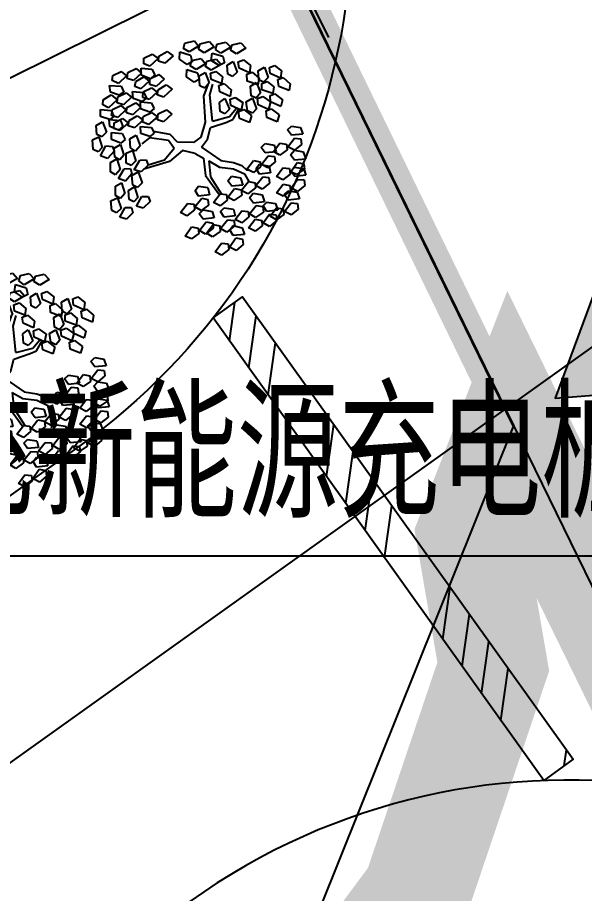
# Model space of a CAD drawing. Extents: x -809667 to 586099, y 3084146 to 3634412.
# Drawn here: x 381341.06 to 381348.89, y 3087201.3 to 3087213.39 of the extents above; entities that cross this region are included whole.
import ezdxf

# ---------------------------------------------------------------- set-up
doc = ezdxf.new("R2010")
doc.units = 0
doc.header["$LTSCALE"] = 0.5
doc.layers.get('0').update_dxf_attribs({"linetype": 'CONTINUOUS'})
for name, color, linetype in [('DIM-动力', 3, 'CONTINUOUS'), ('乔木', 84, 'CONTINUOUS'), ('文字', 7, 'CONTINUOUS')]:
    doc.layers.add(name, color=color, linetype=linetype)
doc.styles.add('_TEL_DIM', font='SIMPLEX', dxfattribs={"width": 0.8, "height": 3.5, "bigfont": 'HZTXT'})
doc.styles.add('DIMST', font='', dxfattribs={"width": 0.8})
doc.styles.get('DIMST').set_extended_font_data('SimSun')

# ---------------------------------------------------------------- blocks, each defined once
blk = doc.blocks.new('A$C09E026DC')
at = {"linetype": 'Continuous'}
blk.add_hatch(color=0, dxfattribs=at).paths.add_polyline_path([(0, 0), (2.2678, 0), (1.1339, 1.7713)])
at = {"color": 0, "linetype": 'Continuous', "flags": 128}
blk.add_lwpolyline([(0, 0), (2.2678, 0), (1.1339, 1.7713), (0, 0)], close=True, dxfattribs=at)
blk = doc.blocks.new('幌伞枫')
at = {"layer": '乔木', "color": 0}
for p, q in [((-530.7, 995.3), (-449.9, 1054)), ((-449.9, 1054), (-383.9, 1024.6)), ((-383.9, 1024.6), (-449.9, 929.2)), ((-9.5, 965.9), (27.2, 1054)), ((27.2, 1054), (100.6, 1061.3)), ((100.6, 1061.3), (85.9, 943.9)), ((122.6, 965.9), (144.7, 1032)), ((144.7, 1032), (203.4, 1024.6)), ((203.4, 1024.6), (247.4, 936.5)), ((247.4, 936.5), (284.1, 1024.6)), ((284.1, 1024.6), (364.9, 1032)), ((364.9, 1032), (350.2, 914.5)), ((-677.5, 936.5), (-604.1, 995.3)), ((-670.1, 877.8), (-677.5, 936.5)), ((-604.1, 995.3), (-530.7, 965.9)), ((-530.7, 965.9), (-604.1, 870.5)), ((-523.3, 936.5), (-530.7, 995.3)), ((-449.9, 929.2), (-523.3, 936.5)), ((-383.9, 870.5), (-303.1, 936.5)), ((-303.1, 936.5), (-237, 899.8)), ((19.9, 914.5), (-9.5, 965.9)), ((85.9, 943.9), (19.9, 914.5)), ((196, 877.8), (122.6, 965.9)), ((247.4, 936.5), (196, 877.8)), ((284.1, 885.2), (247.4, 936.5)), ((379.5, 936.5), (408.9, 1002.6)), ((460.3, 848.5), (379.5, 936.5)), ((408.9, 1002.6), (467.6, 995.3)), ((423.6, 899.8), (460.3, 987.9)), ((460.3, 987.9), (533.7, 995.3)), ((467.6, 995.3), (504.3, 899.8)), ((533.7, 995.3), (519, 877.8)), ((555.7, 899.8), (577.7, 965.9)), ((577.7, 965.9), (636.5, 958.6)), ((636.5, 958.6), (680.5, 870.5)), ((-684.8, 826.4), (-567.4, 841.1)), ((-604.1, 870.5), (-670.1, 877.8)), ((-567.4, 841.1), (-530.7, 782.4)), ((-530.7, 819.1), (-457.3, 877.8)), ((-457.3, 877.8), (-391.2, 848.5)), ((-391.2, 848.5), (-457.3, 745.7)), ((-376.5, 819.1), (-383.9, 870.5)), ((-237, 899.8), (-310.4, 804.4)), ((-237, 797.1), (-156.3, 863.1)), ((-156.3, 863.1), (-90.2, 826.4)), ((137.3, 804.4), (166.7, 870.5)), ((166.7, 870.5), (225.4, 863.1)), ((225.4, 863.1), (262.1, 775.1)), ((350.2, 914.5), (284.1, 885.2)), ((401.6, 775.1), (423.6, 841.1)), ((453, 848.5), (423.6, 899.8)), ((423.6, 841.1), (482.3, 833.8)), ((519, 877.8), (453, 848.5)), ((504.3, 899.8), (460.3, 848.5)), ((629.1, 811.8), (555.7, 899.8)), ((680.5, 870.5), (629.1, 811.8)), ((651.1, 775.1), (687.8, 863.1)), ((687.8, 863.1), (761.3, 870.5)), ((761.3, 870.5), (746.6, 753)), ((783.3, 775.1), (805.3, 841.1)), ((805.3, 841.1), (864, 833.8)), ((-662.8, 753), (-684.8, 826.4)), ((-567.4, 738.4), (-662.8, 753)), ((-662.8, 687), (-582, 745.7)), ((-582, 745.7), (-516, 716.3)), ((-530.7, 782.4), (-567.4, 738.4)), ((-523.3, 760.4), (-530.7, 819.1)), ((-457.3, 745.7), (-523.3, 760.4)), ((-383.9, 738.4), (-310.4, 804.4)), ((-310.4, 804.4), (-376.5, 819.1)), ((-310.4, 804.4), (-237, 767.7)), ((-237, 767.7), (-310.4, 672.3)), ((-229.7, 738.4), (-237, 797.1)), ((-90.2, 826.4), (-156.3, 731)), ((210.7, 716.3), (137.3, 804.4)), ((144.7, 738.4), (218.1, 745.7)), ((218.1, 745.7), (203.4, 628.2)), ((262.1, 775.1), (210.7, 716.3)), ((475, 687), (401.6, 775.1)), ((526.4, 745.7), (475, 687)), ((482.3, 833.8), (526.4, 745.7)), ((570.4, 738.4), (599.8, 804.4)), ((599.8, 804.4), (658.5, 797.1)), ((680.5, 723.7), (651.1, 775.1)), ((658.5, 797.1), (695.2, 709)), ((746.6, 753), (680.5, 723.7)), ((856.7, 687), (783.3, 775.1)), ((908.1, 745.7), (856.7, 687)), ((864, 833.8), (908.1, 745.7)), ((-993.1, 642.9), (-927, 679.6)), ((-927, 679.6), (-890.3, 569.5)), ((-809.6, 628.2), (-736.2, 687)), ((-736.2, 687), (-662.8, 657.6)), ((-662.8, 657.6), (-736.2, 562.2)), ((-655.4, 628.2), (-662.8, 687)), ((-516, 716.3), (-582, 613.6)), ((-545.3, 709), (-427.9, 723.7)), ((-523.3, 635.6), (-545.3, 709)), ((-427.9, 723.7), (-383.9, 665)), ((-383.9, 665), (-420.6, 620.9)), ((-376.5, 679.6), (-383.9, 738.4)), ((-310.4, 672.3), (-376.5, 679.6)), ((-156.3, 731), (-229.7, 738.4)), ((108, 650.3), (144.7, 738.4)), ((240.1, 650.3), (262.1, 716.3)), ((262.1, 716.3), (320.8, 709)), ((320.8, 709), (364.9, 620.9)), ((643.8, 650.3), (570.4, 738.4)), ((695.2, 709), (643.8, 650.3)), ((798, 613.6), (827.3, 679.6)), ((827.3, 679.6), (886, 672.3)), ((886, 672.3), (922.7, 584.2)), ((-993.1, 547.5), (-993.1, 642.9)), ((-890.3, 569.5), (-941.7, 518.1)), ((-802.3, 569.5), (-809.6, 628.2)), ((-736.2, 562.2), (-802.3, 569.5)), ((-582, 613.6), (-655.4, 628.2)), ((-420.6, 620.9), (-523.3, 635.6)), ((-391.2, 628.2), (-273.7, 642.9)), ((-369.2, 554.8), (-391.2, 628.2)), ((-295.8, 510.8), (-215, 576.9)), ((-273.7, 642.9), (-237, 591.5)), ((-237, 591.5), (-273.7, 547.5)), ((-215, 576.9), (-149, 540.2)), ((137.3, 598.9), (108, 650.3)), ((203.4, 628.2), (137.3, 598.9)), ((313.5, 562.2), (240.1, 650.3)), ((306.1, 540.2), (350.2, 635.6)), ((364.9, 620.9), (313.5, 562.2)), ((350.2, 635.6), (423.6, 635.6)), ((423.6, 635.6), (408.9, 518.1)), ((445.6, 547.5), (467.6, 606.2)), ((467.6, 606.2), (526.4, 598.9)), ((526.4, 598.9), (570.4, 510.8)), ((717.2, 525.5), (753.9, 613.6)), ((753.9, 613.6), (827.3, 620.9)), ((871.4, 525.5), (798, 613.6)), ((827.3, 620.9), (812.6, 503.5)), ((849.3, 525.5), (871.4, 591.5)), ((871.4, 591.5), (930.1, 584.2)), ((922.7, 584.2), (871.4, 525.5)), ((930.1, 584.2), (974.1, 496.1)), ((-1037.1, 488.8), (-971.1, 525.5)), ((-1037.1, 393.4), (-1037.1, 488.8)), ((-941.7, 518.1), (-993.1, 547.5)), ((-971.1, 525.5), (-934.4, 408)), ((-816.9, 518.1), (-699.5, 532.8)), ((-794.9, 444.7), (-816.9, 518.1)), ((-699.5, 532.8), (-662.8, 474.1)), ((-662.8, 474.1), (-699.5, 430.1)), ((-442.6, 452.1), (-369.2, 518.1)), ((-273.7, 547.5), (-369.2, 554.8)), ((-369.2, 518.1), (-295.8, 481.4)), ((-295.8, 481.4), (-369.2, 386)), ((-288.4, 452.1), (-295.8, 510.8)), ((-149, 540.2), (-215, 444.7)), ((254.8, 488.8), (284.1, 554.8)), ((328.2, 400.7), (254.8, 488.8)), ((284.1, 554.8), (335.5, 547.5)), ((342.8, 496.1), (306.1, 540.2)), ((335.5, 547.5), (379.5, 459.4)), ((408.9, 518.1), (342.8, 496.1)), ((519, 452.1), (445.6, 547.5)), ((570.4, 510.8), (519, 452.1)), ((592.4, 408), (629.1, 496.1)), ((629.1, 496.1), (709.9, 503.5)), ((709.9, 503.5), (695.2, 386)), ((746.6, 481.4), (717.2, 525.5)), ((724.5, 408), (753.9, 474.1)), ((812.6, 503.5), (746.6, 481.4)), ((753.9, 474.1), (812.6, 466.8)), ((812.6, 466.8), (849.3, 371.3)), ((922.7, 437.4), (849.3, 525.5)), ((974.1, 496.1), (922.7, 437.4)), ((-985.8, 364), (-1037.1, 393.4)), ((-934.4, 408), (-985.8, 364)), ((-956.4, 320), (-897.7, 422.7)), ((-897.7, 422.7), (-824.3, 422.7)), ((-883, 349.3), (-816.9, 386)), ((-824.3, 422.7), (-809.6, 364)), ((-816.9, 386), (-780.2, 268.6)), ((-699.5, 430.1), (-794.9, 444.7)), ((-611.4, 371.3), (-530.7, 430.1)), ((-464.6, 400.7), (-538, 305.3)), ((-530.7, 430.1), (-464.6, 400.7)), ((-435.2, 393.4), (-442.6, 452.1)), ((-369.2, 386), (-435.2, 393.4)), ((-256.9, 345.9), (-327.2, 440.6)), ((-221.9, 376.9), (-310.5, 462.2)), ((-215, 444.7), (-288.4, 452.1)), ((-206.4, 307), (-221.9, 376.9)), ((276.8, 356.7), (335.5, 393.4)), ((379.5, 459.4), (328.2, 400.7)), ((335.5, 393.4), (344, 418.8)), ((372.2, 364), (467.6, 393.4)), ((460.3, 386), (489.7, 452.1)), ((533.7, 290.6), (460.3, 386)), ((489.7, 452.1), (541, 444.7)), ((541, 444.7), (585.1, 349.3)), ((629.1, 356.7), (592.4, 408)), ((695.2, 386), (629.1, 356.7)), ((798, 320), (724.5, 408)), ((864, 364), (893.4, 430.1)), ((893.4, 430.1), (952.1, 422.7)), ((952.1, 422.7), (988.8, 334.6)), ((-1081.2, 320), (-1015.1, 356.7)), ((-1081.2, 217.2), (-1081.2, 320)), ((-1015.1, 356.7), (-978.4, 239.2)), ((-883, 290.6), (-956.4, 320)), ((-809.6, 364), (-883, 290.6)), ((-883, 246.5), (-883, 349.3)), ((-758.2, 312.6), (-684.8, 371.3)), ((-750.9, 253.9), (-758.2, 312.6)), ((-684.8, 371.3), (-618.7, 342)), ((-618.7, 342), (-684.8, 246.5)), ((-604.1, 312.6), (-611.4, 371.3)), ((-538, 305.3), (-604.1, 312.6)), ((-457.3, 342), (-332.5, 364)), ((-427.9, 275.9), (-457.3, 342)), ((-332.5, 364), (-295.8, 305.3)), ((-295.8, 305.3), (-332.5, 261.2)), ((-251.7, 158.5), (-256.9, 345.9)), ((-188.4, 124.2), (-206.4, 307)), ((225.4, 275.9), (276.8, 356.7)), ((291.5, 261.2), (372.2, 364)), ((364.9, 224.5), (401.6, 312.6)), ((401.6, 312.6), (482.3, 320)), ((482.3, 320), (467.6, 202.5)), ((497, 224.5), (526.4, 290.6)), ((526.4, 290.6), (585.1, 283.3)), ((585.1, 349.3), (533.7, 290.6)), ((585.1, 283.3), (621.8, 187.8)), ((746.6, 246.5), (768.6, 312.6)), ((768.6, 312.6), (827.3, 305.3)), ((849.3, 371.3), (798, 320)), ((827.3, 305.3), (871.4, 217.2)), ((937.4, 275.9), (864, 364)), ((988.8, 334.6), (937.4, 275.9)), ((-1125.2, 165.8), (-1059.2, 195.2)), ((-1029.8, 187.8), (-1081.2, 217.2)), ((-1059.2, 195.2), (-1022.5, 85.1)), ((-978.4, 239.2), (-1029.8, 187.8)), ((-927, 195.2), (-861, 224.5)), ((-927, 92.4), (-927, 195.2)), ((-831.6, 217.2), (-883, 246.5)), ((-861, 224.5), (-824.3, 114.4)), ((-780.2, 268.6), (-831.6, 217.2)), ((-772.9, 202.5), (-655.4, 217.2)), ((-750.9, 129.1), (-772.9, 202.5)), ((-684.8, 246.5), (-750.9, 253.9)), ((-655.4, 217.2), (-611.4, 158.5)), ((-530.7, 129.1), (-640.8, 202.5)), ((-530.7, 195.2), (-633.4, 253.9)), ((-251.7, 158.5), (-530.7, 195.2)), ((-332.5, 261.2), (-427.9, 275.9)), ((174, 151.1), (225.4, 275.9)), ((240.1, 121.8), (291.5, 261.2)), ((401.6, 173.1), (364.9, 224.5)), ((467.6, 202.5), (401.6, 173.1)), ((570.4, 136.4), (497, 224.5)), ((621.8, 187.8), (570.4, 136.4)), ((820, 158.5), (746.6, 246.5)), ((871.4, 217.2), (820, 158.5)), ((878.7, 121.8), (922.7, 209.8)), ((922.7, 209.8), (996.1, 217.2)), ((996.1, 217.2), (981.5, 99.7)), ((1010.8, 121.8), (1040.2, 187.8)), ((1040.2, 187.8), (1098.9, 180.5)), ((-1125.2, 63), (-1125.2, 165.8)), ((-824.3, 114.4), (-875.7, 63)), ((-846.3, 19), (-787.6, 121.8)), ((-787.6, 121.8), (-714.2, 121.8)), ((-648.1, 114.4), (-750.9, 129.1)), ((-714.2, 121.8), (-699.5, 63)), ((-611.4, 158.5), (-648.1, 114.4)), ((-259.1, 85.1), (-530.7, 129.1)), ((-75.6, 63), (-188.4, 124.2)), ((-9.5, -17.7), (174, 151.1)), ((152, 26.3), (240.1, 121.8)), ((519, 63), (541, 129.1)), ((541, 129.1), (599.8, 121.8)), ((599.8, 121.8), (643.8, 33.7)), ((673.2, 70.4), (709.9, 165.8)), ((709.9, 165.8), (783.3, 165.8)), ((783.3, 165.8), (768.6, 48.4)), ((805.3, 77.7), (827.3, 143.8)), ((827.3, 143.8), (886, 136.4)), ((915.4, 77.7), (878.7, 121.8)), ((886, 136.4), (930.1, 41)), ((981.5, 99.7), (915.4, 77.7)), ((1091.6, 33.7), (1010.8, 121.8)), ((1098.9, 180.5), (1143, 92.4)), ((-1073.9, 33.7), (-1125.2, 63)), ((-1022.5, 85.1), (-1073.9, 33.7)), ((-1044.5, -10.4), (-985.8, 92.4)), ((-985.8, 92.4), (-912.4, 92.4)), ((-897.7, 33.7), (-971.1, -32.4)), ((-875.7, 63), (-927, 92.4)), ((-912.4, 92.4), (-897.7, 33.7)), ((-772.9, -3), (-846.3, 19)), ((-699.5, 63), (-772.9, -3)), ((-112.3, 4.3), (-259.1, 85.1)), ((-75.6, -83.8), (-112.3, 4.3)), ((-9.5, -17.7), (-75.6, 63)), ((152, 26.3), (318.1, 4.2)), ((294.8, -42.4), (527, 53.4)), ((318.1, 4.2), (524.2, 78.5)), ((592.4, -25), (519, 63)), ((643.8, 33.7), (592.4, -25)), ((702.5, 26.3), (673.2, 70.4)), ((768.6, 48.4), (702.5, 26.3)), ((878.7, -17.7), (805.3, 77.7)), ((930.1, 41), (878.7, -17.7)), ((1032.8, -39.7), (1054.9, 26.3)), ((1054.9, 26.3), (1113.6, 19)), ((1143, 92.4), (1091.6, 33.7)), ((1113.6, 19), (1157.6, -69.1)), ((-1081.2, -142.5), (-1022.5, -91.1)), ((-971.1, -32.4), (-1044.5, -10.4)), ((-1022.5, -91.1), (-963.7, -193.9)), ((-75.6, -83.8), (-119.6, -252.6)), ((-9.5, -17.7), (-9.5, -17.7)), ((-9.5, -17.7), (-9.5, -17.7)), ((-9.5, -17.7), (-9.5, -17.7)), ((-9.5, -17.7), (-9.5, -17.7)), ((-9.5, -17.7), (-9.5, -17.7)), ((-9.5, -17.7), (-9.5, -17.7)), ((-9.5, -17.7), (-9.5, -17.7)), ((-9.5, -17.7), (-9.5, -17.7)), ((-9.5, -17.7), (-9.5, -17.7)), ((-9.5, -17.7), (-9.5, -17.7)), ((-9.5, -17.7), (-9.5, -17.7)), ((-9.5, -17.7), (-9.5, -17.7)), ((-9.5, -17.7), (-9.5, -17.7)), ((-9.5, -17.7), (-9.5, -17.7)), ((-9.5, -17.7), (-9.5, -17.7)), ((-9.5, -17.7), (-9.5, -17.7)), ((-9.5, -17.7), (-9.5, -17.7)), ((-9.5, -17.7), (-9.5, -17.7)), ((-9.5, -17.7), (-9.5, -17.7)), ((-9.5, -17.7), (-9.5, -17.7)), ((-9.5, -17.7), (-9.5, -17.7)), ((-9.5, -17.7), (-9.5, -17.7)), ((-9.5, -17.7), (-9.5, -17.7)), ((-9.5, -17.7), (-9.5, -17.7)), ((-9.5, -17.7), (-9.5, -17.7)), ((-9.5, -17.7), (-9.5, -17.7)), ((-9.5, -17.7), (-9.5, -17.7)), ((-9.5, -17.7), (-9.5, -17.7)), ((-9.5, -17.7), (-9.5, -17.7)), ((-9.5, -17.7), (-9.5, -17.7)), ((-9.5, -17.7), (-9.5, -17.7)), ((-9.5, -17.7), (-9.5, -17.7)), ((-9.5, -17.7), (-9.5, -17.7)), ((-9.5, -17.7), (-9.5, -17.7)), ((-9.5, -17.7), (-9.5, -17.7)), ((-9.5, -17.7), (-9.5, -17.7)), ((-9.5, -17.7), (-9.5, -17.7)), ((-9.5, -17.7), (-9.5, -17.7)), ((-9.5, -17.7), (-9.5, -17.7)), ((-9.5, -17.7), (-9.5, -17.7)), ((41.9, -98.5), (109.5, -21.8)), ((109.5, -21.8), (294.8, -42.4)), ((386.9, -142.5), (423.6, -47.1)), ((423.6, -47.1), (504.3, -47.1)), ((504.3, -47.1), (489.7, -164.5)), ((519, -135.2), (548.4, -76.4)), ((548.4, -76.4), (607.1, -83.8)), ((607.1, -83.8), (643.8, -171.9)), ((643.8, -149.8), (680.5, -61.7)), ((680.5, -61.7), (753.9, -54.4)), ((753.9, -54.4), (739.2, -171.9)), ((775.9, -149.8), (805.3, -83.8)), ((805.3, -83.8), (856.7, -91.1)), ((820, -83.8), (849.3, -17.7)), ((893.4, -171.9), (820, -83.8)), ((849.3, -17.7), (908.1, -25)), ((856.7, -91.1), (900.7, -186.5)), ((908.1, -25), (944.8, -120.5)), ((1106.3, -127.8), (1032.8, -39.7)), ((1157.6, -69.1), (1106.3, -127.8)), ((-1051.8, -237.9), (-1081.2, -142.5)), ((-736.2, -230.6), (-677.5, -179.2)), ((-677.5, -179.2), (-618.7, -289.3)), ((41.9, -98.5), (-19.6, -221.3)), ((423.6, -186.5), (386.9, -142.5)), ((489.7, -164.5), (423.6, -186.5)), ((592.4, -230.6), (519, -135.2)), ((643.8, -171.9), (592.4, -230.6)), ((673.2, -201.2), (643.8, -149.8)), ((739.2, -171.9), (673.2, -201.2)), ((849.3, -237.9), (775.9, -149.8)), ((944.8, -120.5), (893.4, -171.9)), ((-1088.5, -304), (-1029.8, -252.6)), ((-1000.4, -252.6), (-1051.8, -237.9)), ((-1029.8, -252.6), (-971.1, -355.4)), ((-963.7, -193.9), (-1000.4, -252.6)), ((-861, -282), (-802.3, -237.9)), ((-802.3, -237.9), (-743.5, -340.7)), ((-706.8, -326), (-736.2, -230.6)), ((-479.3, -289.3), (-420.6, -245.3)), ((-420.6, -245.3), (-361.8, -348)), ((-119.6, -252.6), (-215, -311.3)), ((-19.6, -221.3), (61.7, -380.2)), ((541, -296.6), (563.1, -230.6)), ((563.1, -230.6), (621.8, -237.9)), ((621.8, -237.9), (665.8, -333.3)), ((790.6, -311.3), (820, -245.3)), ((820, -245.3), (878.7, -252.6)), ((900.7, -186.5), (849.3, -237.9)), ((878.7, -252.6), (915.4, -340.7)), ((-1066.5, -399.4), (-1088.5, -304)), ((-971.1, -355.4), (-1007.8, -414.1)), ((-971.1, -450.8), (-934.4, -340.7)), ((-934.4, -340.7), (-868.3, -326)), ((-868.3, -326), (-839, -377.4)), ((-839, -384.7), (-861, -282)), ((-743.5, -340.7), (-780.2, -399.4)), ((-743.5, -392.1), (-684.8, -340.7)), ((-655.4, -348), (-706.8, -326)), ((-684.8, -340.7), (-626.1, -443.5)), ((-618.7, -289.3), (-655.4, -348)), ((-457.3, -384.7), (-479.3, -289.3)), ((-361.8, -348), (-398.5, -406.7)), ((-215, -311.3), (-285.1, -477)), ((-156.3, -340.7), (-229.7, -531.5)), ((-60.9, -304), (-156.3, -340.7)), ((-60.9, -304), (38.4, -430.7)), ((614.4, -392.1), (541, -296.6)), ((665.8, -333.3), (614.4, -392.1)), ((871.4, -399.4), (790.6, -311.3)), ((915.4, -340.7), (871.4, -399.4)), ((-1007.8, -414.1), (-1066.5, -399.4)), ((-978.4, -502.2), (-919.7, -458.1)), ((-897.7, -465.5), (-971.1, -450.8)), ((-919.7, -458.1), (-861, -560.9)), ((-839, -377.4), (-897.7, -465.5)), ((-875.7, -443.5), (-816.9, -399.4)), ((-846.3, -538.9), (-875.7, -443.5)), ((-780.2, -399.4), (-839, -384.7)), ((-816.9, -399.4), (-758.2, -502.2)), ((-721.5, -487.5), (-743.5, -392.1)), ((-626.1, -443.5), (-662.8, -502.2)), ((-626.1, -538.9), (-589.4, -428.8)), ((-589.4, -428.8), (-523.3, -414.1)), ((-523.3, -414.1), (-494, -465.5)), ((-486.6, -450.8), (-427.9, -399.4)), ((-464.6, -546.2), (-486.6, -450.8)), ((-398.5, -406.7), (-457.3, -384.7)), ((-427.9, -399.4), (-369.2, -509.5)), ((38.4, -430.7), (49.2, -612.3)), ((61.7, -380.2), (79.4, -664.1)), ((-956.4, -597.6), (-978.4, -502.2)), ((-794.9, -560.9), (-846.3, -538.9)), ((-758.2, -502.2), (-794.9, -560.9)), ((-750.9, -597.6), (-714.2, -480.2)), ((-662.8, -502.2), (-721.5, -487.5)), ((-714.2, -480.2), (-648.1, -465.5)), ((-626.1, -524.2), (-677.5, -604.9)), ((-648.1, -465.5), (-626.1, -524.2)), ((-552.7, -553.6), (-626.1, -538.9)), ((-626.1, -590.3), (-567.4, -546.2)), ((-567.4, -546.2), (-508.6, -649)), ((-494, -465.5), (-552.7, -553.6)), ((-486.6, -604.9), (-427.9, -553.6)), ((-413.2, -568.2), (-464.6, -546.2)), ((-427.9, -553.6), (-369.2, -663.7)), ((-369.2, -509.5), (-413.2, -568.2)), ((-369.2, -597.6), (-332.5, -487.5)), ((-332.5, -487.5), (-266.4, -472.8)), ((-244.4, -524.2), (-295.8, -612.3)), ((-266.4, -472.8), (-244.4, -524.2)), ((-229.7, -531.5), (-185.7, -627)), ((-985.8, -663.7), (-927, -619.6)), ((-897.7, -619.6), (-956.4, -597.6)), ((-927, -619.6), (-868.3, -722.4)), ((-861, -560.9), (-897.7, -619.6)), ((-677.5, -604.9), (-750.9, -597.6)), ((-750.9, -663.7), (-692.2, -619.6)), ((-692.2, -619.6), (-633.4, -722.4)), ((-596.7, -693), (-626.1, -590.3)), ((-508.6, -649), (-545.3, -707.7)), ((-457.3, -700.4), (-486.6, -604.9)), ((-295.8, -612.3), (-369.2, -597.6)), ((-288.4, -663.7), (-171, -649)), ((-171, -649), (-126.9, -707.7)), ((-24.2, -685.7), (-9.5, -619.6)), ((-9.5, -619.6), (49.2, -612.3)), ((49.2, -612.3), (100.6, -700.4)), ((-963.7, -759.1), (-985.8, -663.7)), ((-868.3, -722.4), (-912.4, -781.1)), ((-868.3, -817.8), (-831.6, -700.4)), ((-831.6, -700.4), (-765.6, -685.7)), ((-765.6, -685.7), (-743.5, -744.4)), ((-728.9, -759.1), (-750.9, -663.7)), ((-633.4, -722.4), (-670.1, -781.1)), ((-633.4, -751.7), (-574.7, -707.7)), ((-545.3, -707.7), (-596.7, -693)), ((-574.7, -707.7), (-516, -810.5)), ((-494, -766.4), (-435.2, -715)), ((-405.9, -722.4), (-457.3, -700.4)), ((-435.2, -715), (-376.5, -817.8)), ((-369.2, -663.7), (-405.9, -722.4)), ((-266.4, -737.1), (-288.4, -663.7)), ((-171, -751.7), (-266.4, -737.1)), ((-126.9, -707.7), (-171, -751.7)), ((-141.6, -737.1), (-24.2, -729.7)), ((-126.9, -810.5), (-141.6, -737.1)), ((63.9, -766.4), (-24.2, -685.7)), ((-24.2, -729.7), (12.5, -788.5)), ((100.6, -700.4), (63.9, -766.4)), ((93.3, -729.7), (218.1, -715)), ((115.3, -803.1), (93.3, -729.7)), ((218.1, -715), (254.8, -773.8)), ((357.5, -751.7), (372.2, -685.7)), ((372.2, -685.7), (430.9, -678.3)), ((430.9, -678.3), (482.3, -766.4)), ((-912.4, -781.1), (-963.7, -759.1)), ((-794.9, -825.2), (-868.3, -817.8)), ((-743.5, -744.4), (-794.9, -825.2)), ((-765.6, -825.2), (-699.5, -773.8)), ((-736.2, -920.6), (-765.6, -825.2)), ((-670.1, -781.1), (-728.9, -759.1)), ((-699.5, -773.8), (-640.8, -883.9)), ((-611.4, -847.2), (-633.4, -751.7)), ((-516, -810.5), (-552.7, -869.2)), ((-516, -905.9), (-479.3, -788.5)), ((-471.9, -861.9), (-494, -766.4)), ((-479.3, -788.5), (-413.2, -781.1)), ((-383.9, -832.5), (-442.6, -913.2)), ((-413.2, -781.1), (-383.9, -832.5)), ((-376.5, -817.8), (-413.2, -876.5)), ((-376.5, -913.2), (-339.8, -803.1)), ((-339.8, -803.1), (-273.7, -788.5)), ((-273.7, -788.5), (-244.4, -839.8)), ((-24.2, -832.5), (-126.9, -810.5)), ((12.5, -788.5), (-24.2, -832.5)), ((27.2, -869.2), (41.9, -803.1)), ((41.9, -803.1), (100.6, -803.1)), ((100.6, -803.1), (159.3, -883.9)), ((218.1, -817.8), (115.3, -803.1)), ((254.8, -773.8), (218.1, -817.8)), ((240.1, -803.1), (357.5, -795.8)), ((262.1, -876.5), (240.1, -803.1)), ((445.6, -832.5), (357.5, -751.7)), ((357.5, -795.8), (394.2, -847.2)), ((482.3, -766.4), (445.6, -832.5)), ((-684.8, -935.3), (-736.2, -920.6)), ((-640.8, -883.9), (-684.8, -935.3)), ((-640.8, -972), (-604.1, -861.9)), ((-552.7, -869.2), (-611.4, -847.2)), ((-604.1, -861.9), (-538, -847.2)), ((-516, -898.6), (-567.4, -986.6)), ((-538, -847.2), (-516, -898.6)), ((-442.6, -913.2), (-516, -905.9)), ((-413.2, -876.5), (-471.9, -861.9)), ((-303.1, -927.9), (-376.5, -913.2)), ((-244.4, -839.8), (-303.1, -927.9)), ((-229.7, -847.2), (-112.3, -839.8)), ((-207.7, -920.6), (-229.7, -847.2)), ((-229.7, -935.3), (-178.3, -927.9)), ((-112.3, -935.3), (-207.7, -920.6)), ((-178.3, -927.9), (-119.6, -1016)), ((-112.3, -839.8), (-75.6, -891.2)), ((-75.6, -891.2), (-112.3, -935.3)), ((-90.2, -920.6), (27.2, -913.2)), ((-68.2, -994), (-90.2, -920.6)), ((115.3, -949.9), (27.2, -869.2)), ((27.2, -913.2), (71.3, -972)), ((159.3, -883.9), (115.3, -949.9)), ((166.7, -927.9), (284.1, -920.6)), ((188.7, -1001.3), (166.7, -927.9)), ((357.5, -891.2), (262.1, -876.5)), ((284.1, -920.6), (328.2, -979.3)), ((394.2, -847.2), (357.5, -891.2)), ((430.9, -949.9), (445.6, -883.9)), ((445.6, -883.9), (504.3, -883.9)), ((504.3, -883.9), (555.7, -964.6)), ((-567.4, -986.6), (-640.8, -972)), ((-508.6, -979.3), (-391.2, -964.6)), ((-486.6, -1052.7), (-508.6, -979.3)), ((-391.2, -964.6), (-354.5, -1023.3)), ((-251.7, -1001.3), (-229.7, -935.3)), ((-163.6, -1082.1), (-251.7, -1001.3)), ((-119.6, -1016), (-163.6, -1082.1)), ((27.2, -1016), (-68.2, -994)), ((71.3, -972), (27.2, -1016)), ((284.1, -1023.3), (188.7, -1001.3)), ((328.2, -979.3), (284.1, -1023.3)), ((313.5, -1008.7), (430.9, -994)), ((328.2, -1082.1), (313.5, -1008.7)), ((519, -1030.7), (430.9, -949.9)), ((430.9, -994), (467.6, -1052.7)), ((555.7, -964.6), (519, -1030.7)), ((-391.2, -1067.4), (-486.6, -1052.7)), ((-354.5, -1023.3), (-391.2, -1067.4)), ((-361.8, -1052.7), (-244.4, -1045.4)), ((-347.2, -1126.1), (-361.8, -1052.7)), ((-244.4, -1045.4), (-207.7, -1096.7)), ((-207.7, -1096.7), (-244.4, -1140.8)), ((430.9, -1096.7), (328.2, -1082.1)), ((467.6, -1052.7), (430.9, -1096.7)), ((-244.4, -1140.8), (-347.2, -1126.1))]:
    blk.add_line(p, q, dxfattribs=at)
blk = doc.blocks.new('123123')
at = {"layer": '文字'}
h = blk.add_hatch(dxfattribs=at)
h.set_pattern_fill('ANSI34', color=8, scale=0.2, angle=36.9371)
h.set_pattern_definition([(81.93714222, (-164268.5027, 26369.9755), (-1.886168674, 0.2671941866), []), (81.93714222, (-164268.1438, 26370.2453), (-1.886168674, 0.2671941866), []), (81.93714222, (-164267.785, 26370.5151), (-1.886168674, 0.2671941866), []), (81.93714222, (-164267.426, 26370.785), (-1.886168674, 0.2671941866), [])])
h.paths.add_polyline_path([(382060.873, 3087261.539), (382061.28, 3087261.83), (382065.841, 3087255.449), (382065.436, 3087255.155)])
at = {"layer": '文字', "color": 8}
for p, q in [((382033.494, 3087237.85), (382072.331, 3087265.586)), ((382061.798, 3087260.065), (382061.798, 3087260.065))]:
    blk.add_line(p, q, dxfattribs=at)
at = {"layer": '文字', "color": 8, "flags": 128}
for points, const_width in [([(381897.918, 3087296.929), (381904.377, 3087301.028), (382008.641, 3087376.039), (382070.921, 3087247.886), (382108.649, 3087200.591), (381980.343, 3087185.968), (381931.792, 3087180.434), (381911.441, 3087167.711), (381850.625, 3087264.985), (381870.975, 3087277.708), (381870.975, 3087277.708), (381870.975, 3087277.708), (381897.918, 3087296.929)], 0.5), ([(381931.792, 3087180.434), (381980.343, 3087185.968), (382108.649, 3087200.591), (382071.027, 3087247.753), (382065.011, 3087260.047), (382064.426, 3087258.545), (382064.739, 3087256.728), (382063.681, 3087253.595), (382061.204, 3087250.266), (381996.763, 3087204.245), (381993.858, 3087210.271), (381983.223, 3087202.884), (381974.113, 3087203.403), (381944.343, 3087198.423)], 1.5)]:
    blk.add_lwpolyline(points, dxfattribs=dict(at, const_width=const_width))
for points in [[(381897.918, 3087296.929), (381904.377, 3087301.028), (382008.641, 3087376.039), (382065.01, 3087260.049)], [(382048.766, 3087293.313), (382066.493, 3087257.033)]]:
    blk.add_lwpolyline(points, dxfattribs=at)
blk.add_lwpolyline([(382058.15, 3087278.662), (382061.875, 3087271.04, -0.36648), (382059.019, 3087259.765), (382052.103, 3087254.826)], format="xyb", dxfattribs=at)
at = {"layer": '文字', "color": 8}
for points in [[(382050.811, 3087270.324), (382058.236, 3087273.932), (382062.466, 3087265.408)], [(382050.17, 3087242.769), (382061.294, 3087250.76), (382065.016, 3087260.04), (382058.662, 3087273.067)], [(382054.295, 3087262.981), (382061.818, 3087266.714)]]:
    blk.add_lwpolyline(points, dxfattribs=at)
at = {"layer": '文字', "color": 8, "flags": 128}
blk.add_lwpolyline([(382060.873, 3087261.539), (382061.28, 3087261.83), (382065.841, 3087255.449), (382065.436, 3087255.155)], close=True, dxfattribs=at)
at = {"layer": '文字', "color": 8}
blk.add_arc((382065.781, 3087246.162), 9, 36.2363, 125.533, dxfattribs=at)
for name, p, xscale, yscale, zscale, rotation in [('幌伞枫', (382060.736, 3087263.89), 0.001300000000000001, 0.001300000000000001, 0.001300000000000001, 283.1089006423777), ('A$C09E026DC', (382068.565, 3087260.664), 1.417499999999999, 1.417499999999999, 1.417499999999999, 127.099649027653), ('幌伞枫', (382058.022, 3087260.695), 0.001300000000000001, 0.001300000000000001, 0.001300000000000001, 283.1089006423777)]:
    blk.add_blockref(name, p, dxfattribs=dict(at, xscale=xscale, yscale=yscale, zscale=zscale, rotation=rotation))
at = {"layer": '文字', "color": 8, "insert": (382052.749, 3087299.293, 0.716), "char_height": 5, "width": 162.80629, "attachment_point": 1, "rotation": 27.4834, "style": 'DIMST'}
blk.add_mtext('{\\fSimHei|b0|i0|c134|p49;老\\P\\P\\P虎\\P\\P\\P路}', dxfattribs=at)

msp = doc.modelspace()

# ---------------------------------------------------------------- linework, layer by layer
at = {"layer": 'DIM-动力', "linetype": 'Continuous'}
msp.add_line((381336.488, 3087205.958), (381354.502, 3087205.958), dxfattribs=at)

# ---------------------------------------------------------------- block references
at = {"layer": '文字'}
msp.add_blockref('123123', (-717.11, -52.3), dxfattribs=at)

# ---------------------------------------------------------------- texts
at = {"layer": 'DIM-动力', "color": 7, "linetype": 'Continuous', "style": '_TEL_DIM', "width": 0.8}
msp.add_text('快充新能源充电桩（', height=1.75, dxfattribs=at).set_placement((381338.492, 3087206.483))

doc.saveas('drawing.dxf')
